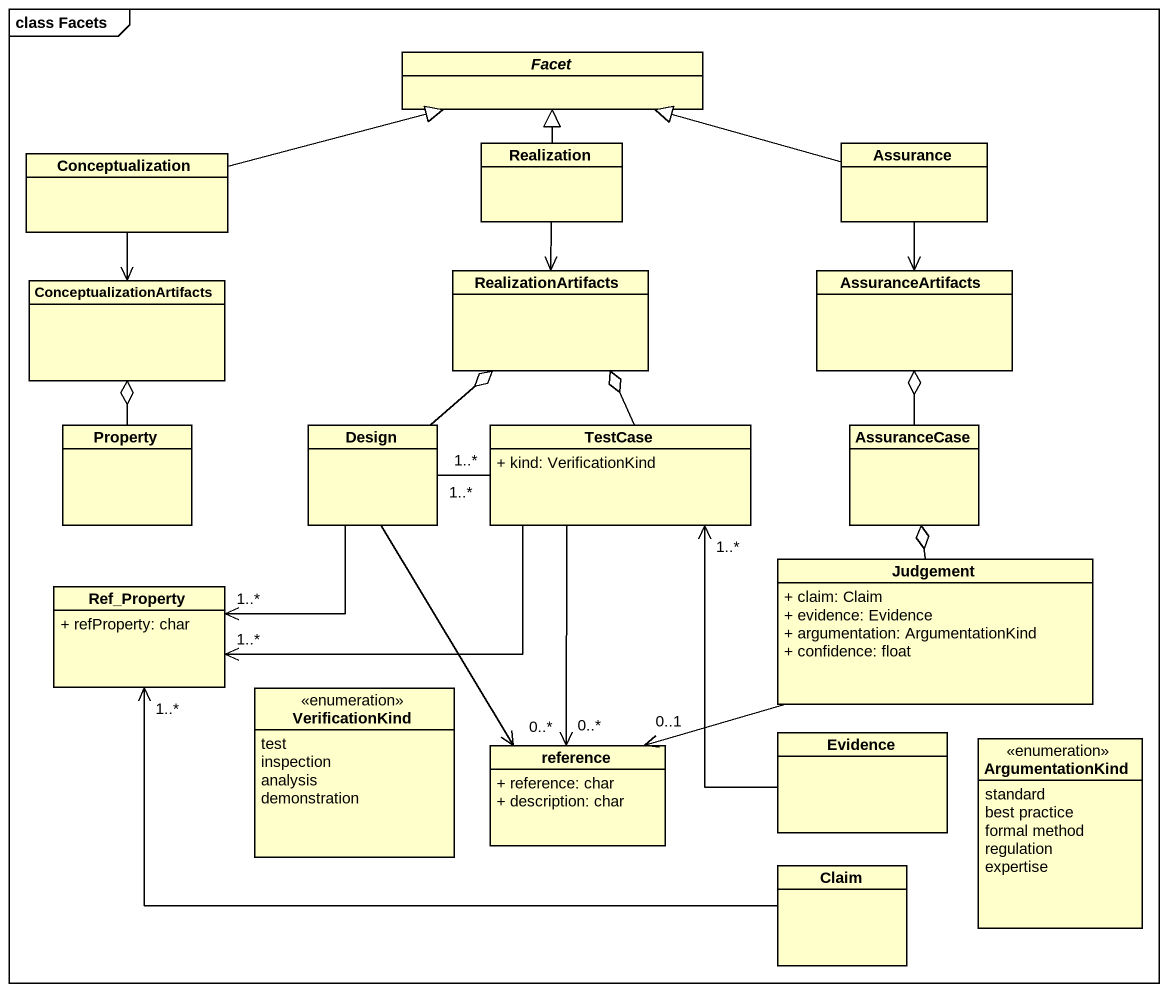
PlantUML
@startuml
mainframe class Facets
hide circle
hide empty members
skinparam classAttributeIconSize 0
abstract class Facet
class Conceptualization
class Realization
class Assurance
class ConceptualizationArtifacts
class RealizationArtifacts
class AssuranceArtifacts
class Property
class Design
class TestCase {
  + kind: VerificationKind
}
class AssuranceCase
class Ref_Property {
  + refProperty: char
}
class Judgement {
  + claim: Claim
  + evidence: Evidence
  + argumentation: ArgumentationKind
  + confidence: float
}
enum VerificationKind {
  test
  inspection
  analysis
  demonstration
}
class reference {
  + reference: char
  + description: char
}
class Evidence
enum ArgumentationKind {
  standard
  best practice
  formal method
  regulation
  expertise
}
class Claim
Conceptualization -right-|> Facet
Conceptualization --> ConceptualizationArtifacts
Realization -up-|> Facet
Realization --> RealizationArtifacts
Assurance -left-|> Facet
Assurance --> AssuranceArtifacts
Property -up-o ConceptualizationArtifacts
Design -up-o RealizationArtifacts
Design --> "1..*" Ref_Property
Design --> "0..*" reference
TestCase -up-o RealizationArtifacts
TestCase "1..*" -left- "1..*" Design
TestCase -left-> "1..*" Ref_Property
TestCase --> "0..*" reference
AssuranceCase -up-o AssuranceArtifacts
Judgement -up-o AssuranceCase
Judgement -left-> "0..1" reference
Evidence -up-> "1..*" TestCase
Claim -left-> "1..*" Ref_Property
@enduml
